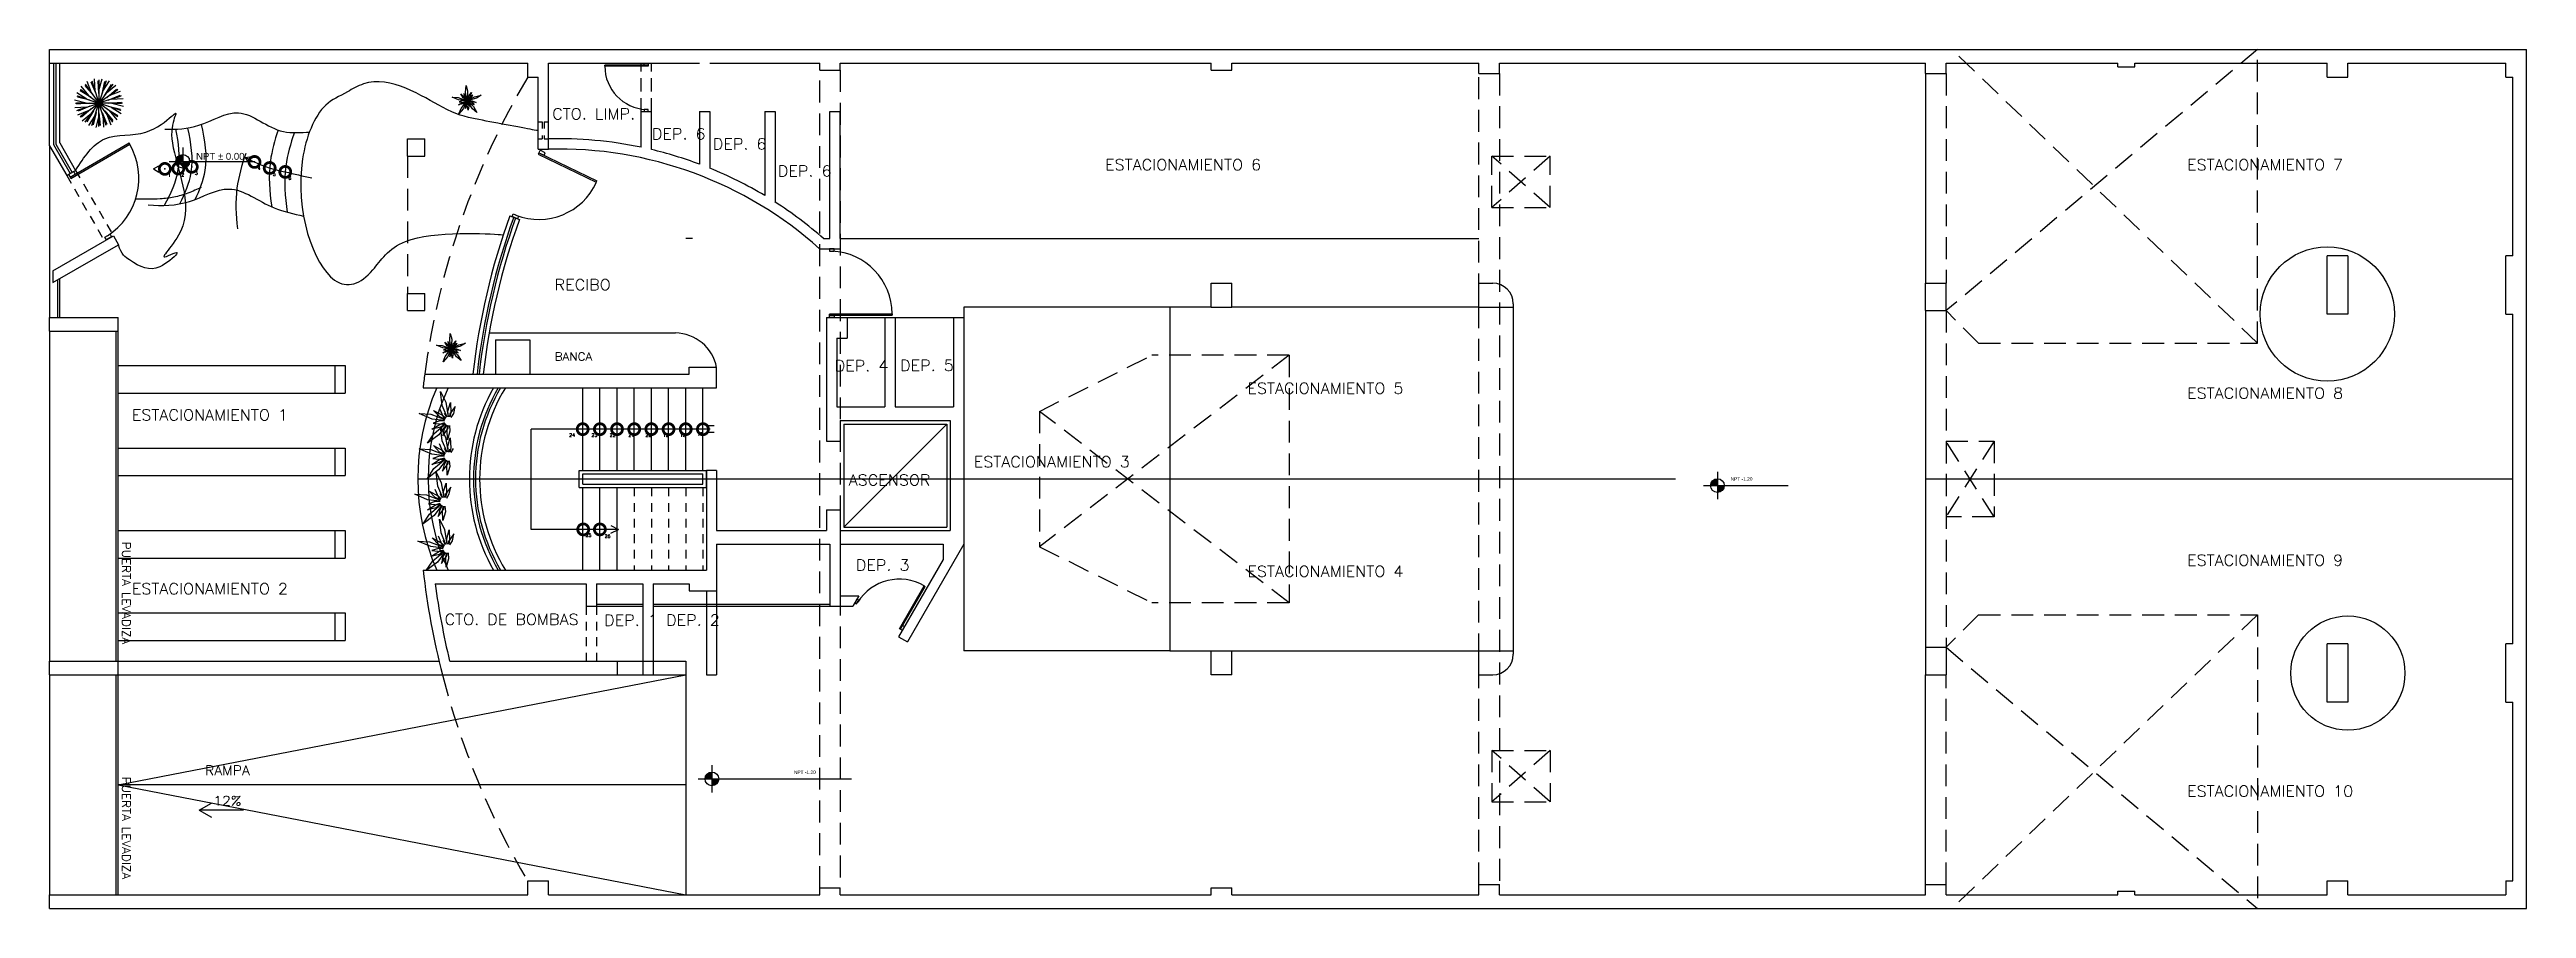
# Model space of a CAD drawing. Header units: millimetres. Extents: x 242 to 278, y 121.4 to 133.9.
import ezdxf

# ---------------------------------------------------------------- set-up
doc = ezdxf.new("R2010")
doc.units = ezdxf.units.MM
doc.linetypes.add('DASHED2', pattern=[9.525, 6.35, -3.175])
doc.linetypes.add('HIDDEN', pattern=[9.525, 6.35, -3.175])
doc.layers.add('COTAS', color=3, linetype='Continuous', lineweight=9)
for name, color, linetype in [('MUROS', 5, 'Continuous'), ('MUROS-BAJOS', 40, 'Continuous'), ('pisos', 8, 'Continuous'), ('PLANTAS', 3, 'Continuous'), ('PROYECCIONES', 6, 'HIDDEN'), ('PUERTAS', 2, 'Continuous'), ('TEXTOS', 4, 'Continuous')]:
    doc.layers.add(name, color=color, linetype=linetype)
doc.layers.add('VENTANAS', color=250, linetype='Continuous', plot=False)
doc.layers.get('COTAS').off()
doc.styles.add('ROMANS', font='romans.shx', dxfattribs={"height": 0.05})

# ---------------------------------------------------------------- blocks, each defined once
blk = doc.blocks.new('_DOTSMALL')
at = {"color": 0, "linetype": 'ByBlock', "const_width": 0.5}
blk.add_lwpolyline([(-0.0625, 0, 1), (0.0625, 0, 1)], format="xyb", close=True, dxfattribs=at)
blk = doc.blocks.new('NPT')
at = {"layer": 'TEXTOS'}
h = blk.add_hatch(color=256, dxfattribs=at)
h.paths.add_polyline_path([(-0.366, -0.191), (-0.366, -0.091, 0.414214), (-0.466, -0.191)])
h.paths.add_polyline_path([(-0.366, -0.291, 0.414214), (-0.266, -0.191), (-0.366, -0.191)])
for p, q in [((-0.366, 0.009), (-0.366, -0.191)), ((-0.566, -0.191), (0.665, -0.191)), ((-0.366, -0.191), (-0.366, -0.391))]:
    blk.add_line(p, q, dxfattribs=at)
blk.add_circle((-0.366, -0.191), 0.1, dxfattribs=at)
at = {"layer": 'TEXTOS', "insert": (-0.173, -0.068), "char_height": 0.1, "width": 0.82221, "attachment_point": 1}
blk.add_mtext('\\fArial|b0|i0|c0|p34;NPT ± 0.00', dxfattribs=at)

msp = doc.modelspace()

# ---------------------------------------------------------------- hatches: boundary and pattern name
at = {"layer": 'TEXTOS', "ltscale": 0.05}
h = msp.add_hatch(color=256, dxfattribs=at)
h.paths.add_polyline_path([(266.164, 127.6), (266.264, 127.6), (266.264, 127.7, 0.414214)])
h.paths.add_polyline_path([(266.264, 127.6), (266.264, 127.5, 0.414214), (266.364, 127.6)])
h = msp.add_hatch(color=256, dxfattribs=at)
h.paths.add_polyline_path([(251.527, 123.331), (251.627, 123.331), (251.627, 123.431, 0.414214)])
h.paths.add_polyline_path([(251.627, 123.331), (251.627, 123.231, 0.414214), (251.727, 123.331)])

# ---------------------------------------------------------------- linework, layer by layer
at = {"layer": 'MUROS'}
for p, q in [((241.983, 133.946), (278.043, 133.946)), ((278.043, 121.446), (278.043, 133.946)), ((241.983, 133.746), (248.945, 133.746)), ((248.945, 133.546), (248.945, 133.746)), ((248.945, 133.546), (249.095, 133.546)), ((249.095, 132.496), (249.095, 133.546)), ((249.245, 133.746), (251.445, 133.746)), ((249.245, 132.496), (249.245, 133.746)), ((251.595, 133.746), (253.195, 133.746)), ((253.195, 133.646), (253.195, 133.746)), ((253.195, 133.646), (253.495, 133.646)), ((253.495, 133.746), (258.893, 133.746)), ((253.495, 133.646), (253.495, 133.746)), ((258.893, 133.646), (258.893, 133.746)), ((258.893, 133.646), (259.193, 133.646)), ((259.193, 133.746), (262.793, 133.746)), ((259.193, 133.646), (259.193, 133.746)), ((262.793, 133.596), (262.793, 133.746)), ((262.793, 133.596), (263.093, 133.596)), ((263.093, 133.596), (263.093, 133.746)), ((263.093, 133.746), (269.293, 133.746)), ((269.293, 133.596), (269.293, 133.746)), ((269.293, 133.596), (269.593, 133.596)), ((269.593, 133.746), (272.093, 133.746)), ((269.593, 133.596), (269.593, 133.746)), ((272.093, 133.696), (272.093, 133.746)), ((272.093, 133.696), (272.343, 133.696)), ((272.343, 133.696), (272.343, 133.746)), ((272.343, 133.746), (275.143, 133.746)), ((275.143, 133.546), (275.143, 133.746)), ((275.143, 133.546), (275.443, 133.546)), ((275.443, 133.546), (275.443, 133.746)), ((275.443, 133.746), (277.743, 133.746)), ((277.743, 133.546), (277.743, 133.746)), ((277.743, 133.546), (277.843, 133.546)), ((277.843, 130.946), (277.843, 133.546)), ((250.595, 133.046), (250.745, 133.046)), ((250.595, 132.524), (250.595, 133.046)), ((250.745, 132.491), (250.745, 133.046)), ((251.445, 133.046), (251.445, 132.278)), ((251.445, 133.046), (251.595, 133.046)), ((251.595, 133.046), (251.595, 132.219)), ((252.395, 133.046), (252.395, 131.82)), ((252.395, 133.046), (252.545, 133.046)), ((252.545, 133.046), (252.545, 131.728)), ((253.345, 133.046), (253.495, 133.046)), ((253.345, 131.196), (253.345, 133.046)), ((253.495, 131.196), (253.495, 133.046)), ((247.195, 132.646), (247.445, 132.646)), ((247.195, 132.396), (247.195, 132.646)), ((247.195, 132.396), (247.445, 132.396)), ((247.445, 132.396), (247.445, 132.646)), ((249.095, 132.496), (249.245, 132.496)), ((242.913, 131.235), (242.988, 131.105)), ((253.195, 131.046), (253.495, 131.046)), ((253.252, 131.196), (253.345, 131.196)), ((275.143, 130.096), (275.143, 130.946)), ((275.443, 130.946), (275.443, 130.096)), ((277.743, 130.096), (277.743, 130.946)), ((242.033, 130.727), (242.033, 130.554)), ((258.893, 130.196), (258.893, 130.546)), ((258.893, 130.546), (259.193, 130.546)), ((259.193, 130.196), (259.193, 130.546)), ((262.793, 130.196), (262.793, 130.546)), ((262.793, 130.546), (262.993, 130.546)), ((269.293, 130.146), (269.293, 130.546)), ((269.293, 130.546), (269.593, 130.546)), ((269.593, 130.146), (269.593, 130.546)), ((247.195, 130.146), (247.195, 130.396)), ((247.195, 130.396), (247.445, 130.396)), ((247.445, 130.146), (247.445, 130.396)), ((258.893, 130.196), (259.193, 130.196)), ((262.793, 130.196), (263.293, 130.196)), ((241.983, 130.046), (242.983, 130.046)), ((241.983, 129.846), (241.983, 130.046)), ((241.983, 129.846), (242.983, 129.846)), ((242.983, 129.846), (242.983, 130.046)), ((247.195, 130.146), (247.445, 130.146)), ((253.295, 130.046), (253.295, 128.246)), ((253.295, 130.046), (253.595, 130.046)), ((253.595, 130.046), (253.595, 129.746)), ((254.145, 130.046), (254.145, 128.746)), ((254.145, 130.046), (254.295, 130.046)), ((254.295, 130.046), (254.295, 128.746)), ((255.145, 130.046), (255.145, 128.746)), ((255.145, 130.046), (255.295, 130.046)), ((255.295, 130.046), (255.295, 126.746)), ((269.293, 130.146), (269.593, 130.146)), ((275.443, 130.096), (275.143, 130.096)), ((277.843, 125.296), (277.843, 130.096)), ((253.445, 129.746), (253.445, 128.746)), ((253.445, 129.746), (253.595, 129.746)), ((247.446, 129.221), (251.295, 129.221)), ((251.295, 129.321), (251.695, 129.321)), ((251.295, 129.221), (251.295, 129.321)), ((251.695, 129.021), (251.695, 129.321)), ((247.421, 129.021), (251.695, 129.021)), ((253.445, 128.746), (254.145, 128.746)), ((254.295, 128.746), (255.145, 128.746)), ((253.495, 128.546), (255.095, 128.546)), ((253.495, 128.546), (253.495, 128.246)), ((255.095, 128.546), (255.095, 126.946)), ((253.295, 128.246), (253.495, 128.246)), ((251.545, 127.821), (251.545, 126.371)), ((251.695, 127.821), (251.545, 127.821)), ((251.695, 127.821), (251.695, 126.946)), ((251.695, 126.946), (253.295, 126.946)), ((253.295, 127.246), (253.495, 127.246)), ((253.295, 127.246), (253.295, 126.946)), ((253.495, 127.246), (253.495, 126.946)), ((253.495, 126.946), (255.095, 126.946)), ((251.695, 126.746), (253.345, 126.746)), ((251.695, 126.746), (251.695, 124.846)), ((253.345, 126.746), (253.345, 125.846)), ((253.495, 126.746), (254.995, 126.746)), ((255.295, 126.746), (254.475, 125.325)), ((254.995, 126.746), (254.995, 126.526)), ((247.421, 126.371), (251.545, 126.371)), ((254.995, 126.526), (254.345, 125.4)), ((247.598, 126.171), (249.795, 126.171)), ((249.795, 126.171), (249.795, 125.846)), ((249.945, 126.171), (249.945, 125.846)), ((249.945, 126.171), (250.62, 126.171)), ((250.77, 126.171), (251.295, 126.171)), ((251.295, 126.171), (251.295, 126.07)), ((251.295, 126.07), (251.695, 126.07)), ((251.545, 126.07), (251.545, 124.846)), ((253.495, 125.996), (253.765, 125.996)), ((253.765, 125.996), (253.678, 125.846)), ((249.795, 125.846), (249.945, 125.846)), ((253.345, 125.846), (253.678, 125.846)), ((254.345, 125.4), (254.475, 125.325)), ((258.893, 125.196), (259.193, 125.196)), ((258.893, 124.846), (258.893, 125.196)), ((259.193, 124.846), (259.193, 125.196)), ((262.793, 125.196), (263.293, 125.196)), ((269.293, 125.246), (269.593, 125.246)), ((269.293, 125.246), (269.293, 124.846)), ((269.593, 125.246), (269.593, 124.846)), ((275.143, 124.446), (275.143, 125.296)), ((275.443, 125.296), (275.143, 125.296)), ((275.443, 125.296), (275.443, 124.446)), ((277.743, 124.446), (277.743, 125.296)), ((241.983, 125.046), (242.983, 125.046)), ((241.983, 124.846), (241.983, 125.046)), ((241.983, 124.846), (242.983, 124.846)), ((242.983, 124.846), (242.983, 125.046)), ((247.704, 124.846), (250.245, 124.846)), ((247.809, 125.046), (250.245, 125.046)), ((250.245, 125.046), (250.245, 124.846)), ((250.62, 124.846), (250.77, 124.846)), ((251.545, 124.846), (251.695, 124.846)), ((262.793, 124.846), (262.993, 124.846)), ((269.293, 124.846), (269.593, 124.846)), ((277.743, 124.446), (277.843, 124.446)), ((277.843, 121.846), (277.843, 124.446)), ((241.983, 121.446), (241.983, 121.646)), ((241.983, 121.646), (248.945, 121.646)), ((248.945, 121.646), (248.945, 121.846)), ((248.945, 121.846), (249.245, 121.846)), ((249.245, 121.646), (249.245, 121.846)), ((249.245, 121.646), (253.195, 121.646)), ((253.195, 121.646), (253.195, 121.746)), ((253.195, 121.746), (253.495, 121.746)), ((253.495, 121.646), (253.495, 121.746)), ((253.495, 121.646), (258.893, 121.646)), ((258.893, 121.646), (258.893, 121.746)), ((258.893, 121.746), (259.193, 121.746)), ((259.193, 121.646), (259.193, 121.746)), ((259.193, 121.646), (262.793, 121.646)), ((262.793, 121.646), (262.793, 121.796)), ((262.793, 121.796), (263.093, 121.796)), ((263.093, 121.646), (263.093, 121.796)), ((263.093, 121.646), (269.293, 121.646)), ((269.293, 121.646), (269.293, 121.796)), ((269.293, 121.796), (269.593, 121.796)), ((269.593, 121.646), (269.593, 121.796)), ((269.593, 121.646), (272.093, 121.646)), ((272.093, 121.646), (272.093, 121.696)), ((272.093, 121.696), (272.343, 121.696)), ((272.343, 121.646), (272.343, 121.696)), ((272.343, 121.646), (275.143, 121.646)), ((275.143, 121.646), (275.143, 121.846)), ((275.143, 121.846), (275.443, 121.846)), ((275.443, 121.646), (275.443, 121.846)), ((275.443, 121.646), (277.743, 121.646)), ((277.743, 121.846), (277.843, 121.846)), ((241.983, 121.446), (278.043, 121.446))]:
    msp.add_line(p, q, dxfattribs=at)
at = {"layer": 'MUROS', "ltscale": 0.05}
for p, q in [((241.983, 133.746), (241.983, 133.946)), ((242.033, 130.727), (242.913, 131.235)), ((242.033, 130.554), (242.988, 131.105)), ((251.345, 131.196), (251.248, 131.196)), ((253.495, 131.196), (253.495, 131.046)), ((275.443, 130.946), (275.143, 130.946)), ((277.843, 130.946), (277.743, 130.946)), ((277.743, 130.096), (277.843, 130.096)), ((277.743, 130.096), (277.743, 130.096)), ((253.495, 126.746), (253.495, 125.996)), ((250.62, 126.171), (250.62, 124.846)), ((250.77, 126.171), (250.77, 124.846)), ((262.793, 124.846), (262.793, 125.196)), ((277.843, 125.296), (277.743, 125.296)), ((259.193, 124.846), (258.893, 124.846)), ((275.443, 124.446), (275.143, 124.446)), ((277.743, 124.596), (277.743, 124.596)), ((277.743, 121.846), (277.743, 121.646))]:
    msp.add_line(p, q, dxfattribs=at)
at = {"layer": 'MUROS'}
for centre, radius, start, end in [((249.398, 126.809), 5.839, 78.1755, 91.5458), ((249.398, 126.809), 5.689, 48.139, 91.5458), ((249.398, 126.809), 5.839, 69.4831, 76.6674), ((249.398, 126.809), 5.839, 59.1243, 67.9033), ((249.398, 126.809), 5.839, 48.7051, 57.3935), ((262.993, 130.246), 0.3, 0, 90), ((262.993, 125.146), 0.3, 270, 0)]:
    msp.add_arc(centre, radius, start, end, dxfattribs=at)
at = {"layer": 'MUROS', "ltscale": 0.05}
for radius, start, end in [(11.495, 172.376, 173.3807), (11.495, 186.6193, 194.3559), (11.345, 187.7254, 193.5087)]:
    msp.add_arc((258.839, 127.696), radius, start, end, dxfattribs=at)
at = {"layer": 'MUROS'}
for p in [(243.662, 132.209), (243.858, 132.215), (244.054, 132.239), (244.967, 132.31), (245.188, 132.222), (245.415, 132.165), (249.745, 128.421), (249.995, 128.421), (250.245, 128.421), (250.495, 128.421), (250.745, 128.421), (250.995, 128.421), (251.245, 128.421), (251.495, 128.421), (249.753, 126.962)]:
    msp.add_point(p, dxfattribs=at)
at = {"layer": 'MUROS-BAJOS'}
for p, q in [((241.983, 132.546), (241.983, 133.746)), ((242.133, 132.586), (242.133, 133.746)), ((241.983, 132.546), (242.233, 132.113)), ((242.133, 132.586), (242.363, 132.188))]:
    msp.add_line(p, q, dxfattribs=at)
at = {"layer": 'MUROS-BAJOS', "ltscale": 0.05}
for p, q in [((242.233, 132.113), (242.363, 132.188)), ((248.685, 131.528), (248.824, 131.471)), ((248.384, 129.821), (251.095, 129.821)), ((248.477, 129.721), (248.477, 129.221)), ((248.477, 129.721), (248.977, 129.721)), ((248.977, 129.721), (248.977, 129.221)), ((249.745, 127.821), (249.745, 129.021)), ((249.995, 127.821), (249.995, 129.021)), ((250.245, 127.821), (250.245, 129.021)), ((250.495, 127.821), (250.495, 129.021)), ((250.745, 127.821), (250.745, 129.021)), ((250.995, 127.821), (250.995, 129.021)), ((251.245, 127.821), (251.245, 129.021)), ((251.495, 127.821), (251.495, 129.021)), ((249.745, 126.372), (249.745, 127.572)), ((249.995, 126.372), (249.995, 127.572)), ((250.245, 126.372), (250.245, 127.572))]:
    msp.add_line(p, q, dxfattribs=at)
for centre, radius, start, end in [((258.072, 128.121), 9.986, 160.0557, 173.6788), ((258.072, 128.121), 9.836, 160.0896, 173.5819), ((251.086, 129.201), 0.62, 11.153, 89.2384)]:
    msp.add_arc(centre, radius, start, end, dxfattribs=at)
at = {"layer": 'MUROS-BAJOS'}
for centre, radius, start, end in [((250.656, 127.696), 3.312, 156.4151, 203.5849), ((250.656, 127.696), 3.162, 155.2225, 204.7766), ((250.779, 127.696), 2.684, 150.4259, 209.5884), ((250.779, 127.696), 2.534, 148.4815, 211.5326)]:
    msp.add_arc(centre, radius, start, end, dxfattribs=at)
at = {"layer": 'pisos'}
for p, q in [((269.293, 133.596), (269.293, 130.546)), ((241.983, 132.546), (241.983, 130.046)), ((258.293, 130.196), (255.295, 130.196)), ((258.293, 130.196), (258.293, 125.196)), ((263.293, 130.246), (263.293, 125.146)), ((241.983, 129.846), (241.983, 125.046)), ((253.595, 130.046), (254.145, 130.046)), ((254.295, 130.046), (255.145, 130.046)), ((269.293, 130.146), (269.293, 125.246)), ((253.545, 128.496), (255.045, 128.496)), ((255.045, 128.496), (255.045, 126.996)), ((258.293, 127.696), (263.293, 127.696)), ((269.293, 127.696), (277.843, 127.696)), ((253.545, 126.996), (255.045, 126.996)), ((255.295, 126.746), (255.295, 125.196)), ((258.293, 125.196), (255.295, 125.196)), ((241.983, 124.846), (241.983, 121.646)), ((269.293, 121.796), (269.293, 124.846))]:
    msp.add_line(p, q, dxfattribs=at)
at = {"layer": 'pisos', "ltscale": 0.05}
for p, q in [((244.831, 132.375), (244.932, 132.388)), ((244.831, 132.375), (244.88, 132.296)), ((243.495, 132.212), (243.572, 132.253)), ((243.495, 132.212), (243.574, 132.162)), ((253.495, 131.196), (262.793, 131.196)), ((255.295, 130.196), (255.295, 130.046)), ((258.893, 130.196), (258.293, 130.196)), ((262.793, 130.196), (259.193, 130.196)), ((242.983, 129.346), (246.285, 129.346)), ((246.135, 129.346), (246.135, 128.946)), ((246.285, 129.346), (246.285, 128.946)), ((242.983, 128.946), (246.285, 128.946)), ((253.545, 128.496), (253.545, 126.996)), ((255.045, 128.496), (253.545, 126.996)), ((242.983, 128.146), (246.285, 128.146)), ((246.135, 128.146), (246.135, 127.746)), ((246.285, 128.146), (246.285, 127.746)), ((242.983, 127.746), (246.285, 127.746)), ((242.983, 126.946), (246.285, 126.946)), ((246.135, 126.946), (246.135, 126.546)), ((246.285, 126.946), (246.285, 126.546)), ((242.983, 126.546), (246.285, 126.546)), ((242.983, 125.746), (246.285, 125.746)), ((246.135, 125.746), (246.135, 125.346)), ((246.285, 125.746), (246.285, 125.346)), ((242.983, 125.346), (246.285, 125.346)), ((258.293, 125.196), (258.893, 125.196)), ((259.193, 125.196), (262.793, 125.196)), ((277.843, 125.296), (277.743, 125.296)), ((242.983, 125.046), (247.654, 125.046)), ((242.983, 123.246), (251.245, 124.846)), ((242.983, 124.846), (247.704, 124.846)), ((250.245, 125.046), (251.245, 125.046)), ((250.245, 124.846), (251.245, 124.846)), ((251.245, 125.046), (251.245, 121.646)), ((251.245, 123.246), (242.983, 123.246)), ((242.983, 123.246), (251.245, 121.646)), ((244.162, 122.875), (244.34, 122.976)), ((244.805, 122.875), (244.162, 122.875)), ((244.162, 122.875), (244.34, 122.773))]:
    msp.add_line(p, q, dxfattribs=at)
at = {"layer": 'pisos', "color": 6, "ltscale": 0.05}
msp.add_line((247.345, 127.696), (265.653, 127.696), dxfattribs=at)
at = {"layer": 'pisos', "ltscale": 0.05}
for centre, radius in [((275.143, 130.096), 0.978), ((275.443, 124.871), 0.831)]:
    msp.add_circle(centre, radius, dxfattribs=at)
for points, knots in [([(249.095, 132.765), (249.095, 132.765), (249.095, 132.765), (248.137, 132.939), (247.745, 133.04), (246.847, 133.644), (246.255, 133.288), (245.89, 133.132), (245.434, 131.916), (245.996, 130.336), (246.635, 130.579), (247.078, 131.346), (248.589, 131.251), (248.589, 131.251), (248.589, 131.251)], [0.304709, 0.304709, 0.304709, 0.304709, 0.628529, 1.381048, 2.023863, 2.954834, 3.150373, 3.493131, 4.175196, 5.84036, 6.850607, 7.481403, 8.49851, 8.744773, 8.744773, 8.744773, 8.744773]), ([(242.363, 132.188), (242.486, 132.38), (242.726, 132.756), (243.39, 132.656), (243.988, 133.172), (243.547, 132.781), (244.232, 131.465), (243.431, 130.781), (243.988, 131.093), (243.514, 130.673), (243.262, 130.801), (243.028, 130.964), (242.987, 131.105)], [0, 0, 0, 0, 0.627207, 1.230306, 1.747067, 2.888345, 4.15647, 4.947864, 5.443972, 5.749372, 6.216081, 6.381651, 6.381651, 6.381651, 6.381651]), ([(243.655, 131.679), (243.75, 131.85), (243.909, 132.204), (243.864, 132.588), (243.822, 132.787)], [0.293035, 0.293035, 0.293035, 0.293035, 0.863945, 1.458279, 1.458279, 1.458279, 1.458279]), ([(243.66, 132.787), (243.827, 132.78), (244.194, 132.802), (244.779, 133.189), (245.246, 132.698), (245.646, 132.74), (245.773, 132.744)], [0.309352, 0.309352, 0.309352, 0.309352, 0.806887, 1.413078, 2.122142, 2.482944, 2.482944, 2.482944, 2.482944]), ([(243.878, 131.7), (243.957, 131.85), (244.101, 132.202), (244.047, 132.584), (243.996, 132.804)], [0.365643, 0.365643, 0.365643, 0.365643, 0.863945, 1.519781, 1.519781, 1.519781, 1.519781]), ([(244.101, 131.763), (244.171, 131.901), (244.307, 132.25), (244.249, 132.628), (244.194, 132.857)], [0.404688, 0.404688, 0.404688, 0.404688, 0.863945, 1.544541, 1.544541, 1.544541, 1.544541]), ([(245.31, 132.774), (245.259, 132.624), (245.161, 132.257), (245.182, 131.881), (245.218, 131.657)], [0.516915, 0.516915, 0.516915, 0.516915, 0.990088, 1.669362, 1.669362, 1.669362, 1.669362]), ([(245.547, 132.737), (245.491, 132.576), (245.385, 132.196), (245.408, 131.806), (245.445, 131.579)], [0.481866, 0.481866, 0.481866, 0.481866, 0.990088, 1.676304, 1.676304, 1.676304, 1.676304]), ([(244.84, 132.432), (244.781, 132.266), (244.679, 131.906), (244.693, 131.538), (244.72, 131.338)], [0.465886, 0.465886, 0.465886, 0.465886, 0.990088, 1.59663, 1.59663, 1.59663, 1.59663]), ([(244.193, 131.939), (244.129, 131.911), (243.999, 131.853), (243.799, 131.792), (243.541, 131.765), (243.354, 131.766), (243.233, 131.77)], [0, 0, 0, 0, 0.2110345, 0.4263389, 0.62367, 0.9867148, 0.9867148, 0.9867148, 0.9867148]), ([(243.419, 131.685), (243.621, 131.671), (244.024, 131.674), (244.638, 132.063), (245.145, 131.631), (245.541, 131.557), (245.682, 131.521)], [0.205464, 0.205464, 0.205464, 0.205464, 0.806887, 1.413078, 2.122142, 2.55265, 2.55265, 2.55265, 2.55265])]:
    msp.add_open_spline(points, degree=3, knots=knots, dxfattribs=at)
msp.add_spline([(244.831, 132.375), (245.188, 132.222), (245.415, 132.165), (245.804, 132.077)], degree=3, dxfattribs=at)
at = {"layer": 'PLANTAS'}
for p, q in [((242.503, 133.442), (242.703, 133.166)), ((242.586, 133.328), (242.512, 133.43)), ((242.594, 133.316), (242.53, 133.48)), ((242.66, 133.3), (242.589, 133.472)), ((242.598, 133.49), (242.703, 133.166)), ((242.642, 133.356), (242.603, 133.476)), ((242.646, 133.342), (242.636, 133.518)), ((242.703, 133.307), (242.689, 133.492)), ((242.703, 133.351), (242.748, 133.522)), ((242.703, 133.507), (242.703, 133.166)), ((242.703, 133.366), (242.703, 133.492)), ((242.809, 133.49), (242.703, 133.166)), ((242.904, 133.442), (242.703, 133.166)), ((242.747, 133.3), (242.79, 133.481)), ((242.761, 133.342), (242.856, 133.491)), ((242.765, 133.356), (242.804, 133.476)), ((242.786, 133.28), (242.883, 133.439)), ((242.812, 133.316), (242.949, 133.428)), ((242.821, 133.328), (242.895, 133.43)), ((248.039, 133.322), (248.048, 133.423)), ((248.048, 133.423), (248.069, 133.341)), ((242.518, 133.166), (242.348, 133.211)), ((242.527, 133.109), (242.351, 133.098)), ((242.362, 133.166), (242.703, 133.166)), ((242.503, 133.166), (242.377, 133.166)), ((242.563, 133.166), (242.377, 133.151)), ((242.527, 133.223), (242.379, 133.318)), ((242.379, 133.271), (242.703, 133.166)), ((242.379, 133.061), (242.703, 133.166)), ((242.569, 133.21), (242.389, 133.253)), ((242.513, 133.228), (242.393, 133.267)), ((242.513, 133.104), (242.393, 133.065)), ((242.569, 133.122), (242.398, 133.051)), ((242.428, 133.366), (242.703, 133.166)), ((242.428, 132.966), (242.703, 133.166)), ((242.589, 133.249), (242.431, 133.346)), ((242.541, 133.284), (242.44, 133.358)), ((242.553, 133.275), (242.442, 133.411)), ((242.589, 133.083), (242.448, 132.962)), ((242.621, 133.28), (242.5, 133.421)), ((242.503, 132.89), (242.703, 133.166)), ((242.598, 132.842), (242.703, 133.166)), ((242.979, 133.366), (242.703, 133.166)), ((243.028, 133.271), (242.703, 133.166)), ((242.979, 132.966), (242.703, 133.166)), ((242.904, 132.89), (242.703, 133.166)), ((242.809, 132.842), (242.703, 133.166)), ((242.703, 132.825), (242.703, 133.166)), ((243.044, 133.166), (242.703, 133.166)), ((243.028, 133.061), (242.703, 133.166)), ((242.817, 133.249), (242.959, 133.37)), ((242.817, 133.083), (242.976, 132.986)), ((242.837, 133.21), (243.009, 133.281)), ((242.837, 133.122), (243.018, 133.079)), ((242.844, 133.166), (243.03, 133.181)), ((242.853, 133.275), (243.018, 133.339)), ((242.865, 133.284), (242.967, 133.358)), ((242.88, 133.223), (243.056, 133.234)), ((242.88, 133.109), (243.028, 133.014)), ((242.889, 133.166), (243.059, 133.121)), ((242.894, 133.228), (243.014, 133.267)), ((242.894, 133.104), (243.014, 133.065)), ((242.904, 133.166), (243.03, 133.166)), ((247.846, 133.255), (247.931, 133.25)), ((247.939, 133.215), (247.846, 133.255)), ((247.931, 133.25), (248.06, 133.201)), ((248.06, 133.2), (247.939, 133.215)), ((247.939, 133.142), (248.002, 133.182)), ((248.002, 133.157), (247.939, 133.142)), ((247.943, 133.011), (247.974, 133.09)), ((248.01, 133.088), (247.943, 133.011)), ((247.996, 133.202), (247.947, 133.186)), ((247.947, 133.186), (248.015, 133.179)), ((247.969, 133.3), (248.026, 133.252)), ((248.003, 133.244), (247.969, 133.3)), ((247.974, 133.09), (248.061, 133.198)), ((248.06, 133.2), (247.996, 133.202)), ((248.06, 133.199), (248.002, 133.157)), ((248.002, 133.182), (248.06, 133.199)), ((248.06, 133.202), (248.003, 133.244)), ((248.061, 133.198), (248.01, 133.088)), ((248.013, 133.306), (248.027, 133.239)), ((248.043, 133.264), (248.013, 133.306)), ((248.015, 133.179), (248.06, 133.199)), ((248.026, 133.252), (248.061, 133.202)), ((248.027, 133.239), (248.061, 133.202)), ((248.062, 133.203), (248.039, 133.322)), ((248.061, 133.198), (248.04, 133.137)), ((248.04, 133.086), (248.068, 133.148)), ((248.04, 133.137), (248.04, 133.086)), ((248.062, 133.203), (248.043, 133.264)), ((248.061, 133.137), (248.062, 133.197)), ((248.079, 133.065), (248.061, 133.137)), ((248.069, 133.341), (248.062, 133.203)), ((248.063, 133.203), (248.086, 133.27)), ((248.063, 133.198), (248.085, 133.129)), ((248.068, 133.148), (248.063, 133.198)), ((248.1, 133.251), (248.064, 133.202)), ((248.088, 133.245), (248.064, 133.202)), ((248.064, 133.202), (248.117, 133.238)), ((248.064, 133.199), (248.115, 133.16)), ((248.064, 133.198), (248.153, 133.116)), ((248.14, 133.083), (248.064, 133.198)), ((248.065, 133.201), (248.171, 133.26)), ((248.198, 133.237), (248.065, 133.201)), ((248.065, 133.2), (248.136, 133.199)), ((248.113, 133.189), (248.065, 133.2)), ((248.122, 133.18), (248.065, 133.199)), ((248.085, 133.129), (248.079, 133.065)), ((248.086, 133.27), (248.128, 133.32)), ((248.147, 133.28), (248.088, 133.245)), ((248.128, 133.32), (248.1, 133.251)), ((248.164, 133.144), (248.113, 133.189)), ((248.115, 133.16), (248.164, 133.144)), ((248.117, 133.238), (248.147, 133.28)), ((248.196, 133.174), (248.122, 133.18)), ((248.136, 133.199), (248.196, 133.174)), ((248.205, 133.029), (248.14, 133.083)), ((248.153, 133.116), (248.205, 133.029)), ((248.171, 133.26), (248.269, 133.283)), ((248.269, 133.283), (248.198, 133.237)), ((242.553, 133.057), (242.389, 132.993)), ((242.541, 133.048), (242.44, 132.974)), ((242.594, 133.016), (242.458, 132.904)), ((242.586, 133.004), (242.512, 132.902)), ((242.621, 133.052), (242.524, 132.893)), ((242.646, 132.99), (242.551, 132.841)), ((242.642, 132.976), (242.603, 132.856)), ((242.66, 133.032), (242.617, 132.851)), ((242.703, 132.981), (242.659, 132.81)), ((242.703, 133.025), (242.718, 132.84)), ((242.703, 132.966), (242.703, 132.84)), ((242.747, 133.032), (242.818, 132.86)), ((242.761, 132.99), (242.771, 132.814)), ((242.765, 132.976), (242.804, 132.856)), ((242.786, 133.052), (242.907, 132.911)), ((242.812, 133.016), (242.877, 132.852)), ((242.821, 133.004), (242.895, 132.902)), ((242.853, 133.057), (242.965, 132.921)), ((242.865, 133.048), (242.967, 132.974)), ((247.709, 129.605), (247.616, 129.645)), ((247.616, 129.645), (247.701, 129.639)), ((247.701, 129.639), (247.83, 129.591)), ((247.83, 129.59), (247.709, 129.605)), ((247.709, 129.532), (247.772, 129.571)), ((247.772, 129.547), (247.709, 129.532)), ((247.713, 129.401), (247.744, 129.48)), ((247.78, 129.478), (247.713, 129.401)), ((247.766, 129.591), (247.717, 129.575)), ((247.717, 129.575), (247.785, 129.568)), ((247.773, 129.634), (247.739, 129.689)), ((247.739, 129.689), (247.796, 129.641)), ((247.744, 129.48), (247.831, 129.588)), ((247.83, 129.59), (247.766, 129.591)), ((247.772, 129.571), (247.83, 129.589)), ((247.83, 129.588), (247.772, 129.547)), ((247.83, 129.591), (247.773, 129.634)), ((247.831, 129.587), (247.78, 129.478)), ((247.813, 129.654), (247.783, 129.695)), ((247.783, 129.695), (247.797, 129.628)), ((247.785, 129.568), (247.83, 129.589)), ((247.796, 129.641), (247.831, 129.592)), ((247.797, 129.628), (247.831, 129.592)), ((247.809, 129.711), (247.818, 129.812)), ((247.832, 129.592), (247.809, 129.711)), ((247.831, 129.587), (247.81, 129.527)), ((247.81, 129.475), (247.838, 129.538)), ((247.81, 129.527), (247.81, 129.475)), ((247.832, 129.592), (247.813, 129.654)), ((247.818, 129.812), (247.839, 129.73)), ((247.831, 129.527), (247.832, 129.587)), ((247.849, 129.454), (247.831, 129.527)), ((247.839, 129.73), (247.832, 129.592)), ((247.833, 129.592), (247.856, 129.66)), ((247.838, 129.538), (247.833, 129.587)), ((247.833, 129.587), (247.855, 129.519)), ((247.87, 129.64), (247.834, 129.592)), ((247.858, 129.635), (247.834, 129.592)), ((247.91, 129.472), (247.834, 129.588)), ((247.834, 129.588), (247.885, 129.549)), ((247.834, 129.588), (247.923, 129.505)), ((247.835, 129.591), (247.941, 129.65)), ((247.835, 129.591), (247.887, 129.628)), ((247.968, 129.627), (247.835, 129.59)), ((247.835, 129.59), (247.906, 129.589)), ((247.884, 129.579), (247.835, 129.589)), ((247.892, 129.569), (247.835, 129.589)), ((247.855, 129.519), (247.849, 129.454)), ((247.856, 129.66), (247.898, 129.709)), ((247.917, 129.669), (247.858, 129.635)), ((247.898, 129.709), (247.87, 129.64)), ((247.934, 129.533), (247.884, 129.579)), ((247.885, 129.549), (247.934, 129.533)), ((247.887, 129.628), (247.917, 129.669)), ((247.966, 129.564), (247.892, 129.569)), ((247.906, 129.589), (247.966, 129.564)), ((247.975, 129.418), (247.91, 129.472)), ((247.923, 129.505), (247.975, 129.418)), ((247.941, 129.65), (248.04, 129.672)), ((248.04, 129.672), (247.968, 129.627)), ((247.677, 128.967), (247.753, 128.815)), ((247.701, 128.766), (247.677, 128.967)), ((247.773, 128.597), (247.701, 128.766)), ((247.753, 128.815), (247.788, 128.601)), ((247.784, 128.685), (247.821, 128.809)), ((247.889, 128.752), (247.809, 128.642)), ((247.821, 128.809), (247.826, 128.661)), ((247.867, 128.651), (247.889, 128.752)), ((247.552, 128.568), (247.366, 128.647)), ((247.366, 128.647), (247.535, 128.637)), ((247.535, 128.637), (247.738, 128.56)), ((247.551, 128.422), (247.678, 128.501)), ((247.678, 128.452), (247.551, 128.422)), ((247.734, 128.545), (247.552, 128.568)), ((247.665, 128.541), (247.567, 128.509)), ((247.567, 128.509), (247.703, 128.495)), ((247.574, 128.694), (247.706, 128.624)), ((247.663, 128.599), (247.574, 128.694)), ((247.581, 128.359), (247.748, 128.497)), ((247.759, 128.486), (247.649, 128.34)), ((247.658, 128.724), (247.713, 128.599)), ((247.74, 128.564), (247.663, 128.599)), ((247.734, 128.539), (247.665, 128.541)), ((247.699, 128.253), (247.674, 128.454)), ((247.674, 128.454), (247.75, 128.302)), ((247.678, 128.501), (247.737, 128.519)), ((247.746, 128.5), (247.678, 128.452)), ((247.703, 128.495), (247.739, 128.511)), ((247.706, 128.624), (247.751, 128.581)), ((247.707, 128.323), (247.788, 128.434)), ((247.729, 128.424), (247.707, 128.323)), ((247.713, 128.599), (247.746, 128.575)), ((247.765, 128.483), (247.729, 128.424)), ((247.767, 128.594), (247.734, 128.654)), ((247.77, 128.415), (247.784, 128.475)), ((247.775, 128.266), (247.77, 128.415)), ((247.812, 128.39), (247.775, 128.266)), ((247.792, 128.602), (247.784, 128.685)), ((247.788, 128.434), (247.792, 128.474)), ((247.804, 128.474), (247.812, 128.39)), ((247.809, 128.642), (247.805, 128.602)), ((247.826, 128.661), (247.813, 128.6)), ((247.832, 128.593), (247.867, 128.651)), ((247.363, 128.135), (247.532, 128.124)), ((247.55, 128.055), (247.363, 128.135)), ((247.487, 128.218), (247.581, 128.359)), ((247.649, 128.34), (247.487, 128.218)), ((247.532, 128.124), (247.735, 128.048)), ((247.731, 128.033), (247.55, 128.055)), ((247.662, 128.028), (247.564, 127.996)), ((247.661, 128.086), (247.571, 128.181)), ((247.571, 128.181), (247.703, 128.111)), ((247.655, 128.211), (247.71, 128.086)), ((247.737, 128.052), (247.661, 128.086)), ((247.731, 128.026), (247.662, 128.028)), ((247.77, 128.084), (247.699, 128.253)), ((247.703, 128.111), (247.748, 128.069)), ((247.71, 128.086), (247.743, 128.063)), ((247.764, 128.081), (247.731, 128.142)), ((247.75, 128.302), (247.785, 128.088)), ((247.781, 128.172), (247.818, 128.297)), ((247.789, 128.089), (247.781, 128.172)), ((247.806, 128.129), (247.802, 128.089)), ((247.824, 128.148), (247.81, 128.088)), ((247.818, 128.297), (247.824, 128.148)), ((247.829, 128.08), (247.865, 128.139)), ((247.484, 127.705), (247.578, 127.847)), ((247.646, 127.827), (247.484, 127.705)), ((247.548, 127.909), (247.675, 127.988)), ((247.675, 127.939), (247.548, 127.909)), ((247.564, 127.996), (247.7, 127.982)), ((247.578, 127.847), (247.745, 127.984)), ((247.635, 127.592), (247.611, 127.793)), ((247.611, 127.793), (247.686, 127.642)), ((247.757, 127.974), (247.646, 127.827)), ((247.675, 127.988), (247.734, 128.006)), ((247.743, 127.988), (247.675, 127.939)), ((247.7, 127.982), (247.737, 127.998)), ((247.704, 127.81), (247.785, 127.921)), ((247.726, 127.911), (247.704, 127.81)), ((247.762, 127.97), (247.726, 127.911)), ((247.767, 127.902), (247.781, 127.962)), ((247.772, 127.753), (247.767, 127.902)), ((247.809, 127.877), (247.772, 127.753)), ((247.785, 127.921), (247.789, 127.961)), ((247.801, 127.961), (247.809, 127.877)), ((247.299, 127.474), (247.469, 127.463)), ((247.486, 127.394), (247.299, 127.474)), ((247.469, 127.463), (247.672, 127.387)), ((247.485, 127.248), (247.611, 127.327)), ((247.668, 127.372), (247.486, 127.394)), ((247.599, 127.367), (247.501, 127.335)), ((247.501, 127.335), (247.637, 127.321)), ((247.597, 127.426), (247.508, 127.52)), ((247.508, 127.52), (247.639, 127.45)), ((247.514, 127.186), (247.682, 127.323)), ((247.693, 127.313), (247.583, 127.166)), ((247.591, 127.55), (247.647, 127.425)), ((247.673, 127.391), (247.597, 127.426)), ((247.668, 127.366), (247.599, 127.367)), ((247.611, 127.327), (247.67, 127.345)), ((247.679, 127.327), (247.611, 127.278)), ((247.707, 127.423), (247.635, 127.592)), ((247.637, 127.321), (247.673, 127.338)), ((247.639, 127.45), (247.685, 127.408)), ((247.647, 127.425), (247.68, 127.402)), ((247.698, 127.309), (247.663, 127.25)), ((247.701, 127.421), (247.668, 127.481)), ((247.686, 127.642), (247.721, 127.428)), ((247.704, 127.241), (247.717, 127.301)), ((247.718, 127.512), (247.755, 127.636)), ((247.726, 127.428), (247.718, 127.512)), ((247.721, 127.26), (247.725, 127.3)), ((247.742, 127.468), (247.738, 127.428)), ((247.738, 127.3), (247.746, 127.217)), ((247.823, 127.579), (247.742, 127.468)), ((247.76, 127.487), (247.746, 127.427)), ((247.755, 127.636), (247.76, 127.487)), ((247.765, 127.419), (247.801, 127.478)), ((247.801, 127.478), (247.823, 127.579)), ((247.421, 127.045), (247.514, 127.186)), ((247.583, 127.166), (247.421, 127.045)), ((247.611, 127.278), (247.485, 127.248)), ((247.641, 127.15), (247.721, 127.26)), ((247.663, 127.25), (247.641, 127.15)), ((247.683, 126.911), (247.658, 127.112)), ((247.658, 127.112), (247.734, 126.96)), ((247.709, 127.092), (247.704, 127.241)), ((247.746, 127.217), (247.709, 127.092)), ((247.734, 126.96), (247.769, 126.746)), ((247.765, 126.83), (247.802, 126.955)), ((247.802, 126.955), (247.807, 126.806)), ((247.347, 126.793), (247.516, 126.782)), ((247.533, 126.713), (247.347, 126.793)), ((247.516, 126.782), (247.719, 126.705)), ((247.532, 126.567), (247.659, 126.646)), ((247.659, 126.597), (247.532, 126.567)), ((247.715, 126.691), (247.533, 126.713)), ((247.646, 126.686), (247.548, 126.654)), ((247.548, 126.654), (247.684, 126.64)), ((247.644, 126.744), (247.555, 126.839)), ((247.555, 126.839), (247.687, 126.769)), ((247.562, 126.505), (247.729, 126.642)), ((247.74, 126.631), (247.63, 126.485)), ((247.639, 126.869), (247.694, 126.744)), ((247.721, 126.709), (247.644, 126.744)), ((247.715, 126.684), (247.646, 126.686)), ((247.659, 126.646), (247.718, 126.664)), ((247.727, 126.645), (247.659, 126.597)), ((247.754, 126.742), (247.683, 126.911)), ((247.684, 126.64), (247.721, 126.656)), ((247.687, 126.769), (247.732, 126.727)), ((247.688, 126.468), (247.769, 126.579)), ((247.694, 126.744), (247.727, 126.72)), ((247.746, 126.628), (247.71, 126.569)), ((247.748, 126.739), (247.715, 126.8)), ((247.751, 126.56), (247.765, 126.62)), ((247.773, 126.747), (247.765, 126.83)), ((247.769, 126.579), (247.773, 126.619)), ((247.785, 126.619), (247.793, 126.535)), ((247.79, 126.787), (247.786, 126.747)), ((247.87, 126.897), (247.79, 126.787)), ((247.807, 126.806), (247.794, 126.745)), ((247.813, 126.738), (247.848, 126.796)), ((247.848, 126.796), (247.87, 126.897)), ((247.468, 126.363), (247.562, 126.505)), ((247.63, 126.485), (247.468, 126.363)), ((247.71, 126.569), (247.688, 126.468)), ((247.756, 126.411), (247.751, 126.56)), ((247.793, 126.535), (247.756, 126.411))]:
    msp.add_line(p, q, dxfattribs=at)
at = {"layer": 'PLANTAS', "ltscale": 0.05}
for centre in [(248.062, 133.2), (247.832, 129.59)]:
    msp.add_circle(centre, 0.00264, dxfattribs=at)
at = {"layer": 'PROYECCIONES', "ltscale": 0.05}
for p, q in [((274.129, 133.946), (269.593, 130.146)), ((274.129, 129.671), (269.679, 133.946)), ((274.129, 129.671), (274.129, 133.946)), ((269.593, 133.596), (269.593, 130.546)), ((247.195, 132.396), (247.195, 130.396)), ((270.068, 129.671), (269.593, 130.146)), ((269.593, 130.146), (269.593, 125.246)), ((270.068, 129.671), (274.129, 129.671)), ((270.293, 127.146), (269.593, 128.246)), ((270.293, 128.246), (269.593, 127.146)), ((269.593, 128.246), (269.593, 127.146)), ((269.593, 128.246), (270.293, 128.246)), ((270.293, 128.246), (270.293, 127.146)), ((270.293, 127.146), (269.593, 127.146)), ((270.068, 125.721), (269.593, 125.246)), ((274.129, 125.721), (269.679, 121.446)), ((270.068, 125.721), (274.129, 125.721)), ((274.129, 125.721), (274.129, 121.446)), ((269.593, 125.246), (274.129, 121.446)), ((269.593, 121.796), (269.593, 124.846))]:
    msp.add_line(p, q, dxfattribs=at)
at = {"layer": 'PROYECCIONES', "linetype": 'DASHED2', "ltscale": 0.03}
for p, q in [((250.595, 133.046), (250.595, 133.746)), ((250.745, 133.046), (250.745, 133.746))]:
    msp.add_line(p, q, dxfattribs=at)
at = {"layer": 'PROYECCIONES', "linetype": 'DASHED2', "ltscale": 0.05}
for p, q in [((253.195, 121.746), (253.195, 133.646)), ((253.495, 133.646), (253.495, 121.746)), ((262.793, 121.796), (262.793, 133.596)), ((263.093, 133.596), (263.093, 121.796)), ((263.829, 131.646), (262.979, 132.396)), ((263.829, 132.396), (262.979, 131.646)), ((262.979, 132.396), (263.829, 132.396)), ((262.979, 131.646), (262.979, 132.396)), ((263.829, 131.646), (263.829, 132.396)), ((262.979, 131.646), (263.829, 131.646)), ((260.029, 129.496), (256.395, 126.711)), ((256.395, 128.68), (258.029, 129.496)), ((260.029, 129.496), (258.029, 129.496)), ((260.029, 129.496), (260.029, 125.896)), ((260.029, 125.896), (256.395, 128.68)), ((256.395, 128.68), (256.395, 126.711)), ((256.395, 126.711), (258.029, 125.896)), ((260.029, 125.896), (258.029, 125.896)), ((263.829, 122.996), (262.979, 123.746)), ((263.829, 123.746), (262.979, 122.996)), ((262.979, 123.746), (263.829, 123.746)), ((262.979, 123.746), (262.979, 122.996)), ((263.829, 123.746), (263.829, 122.996)), ((262.979, 122.996), (263.829, 122.996))]:
    msp.add_line(p, q, dxfattribs=at)
at = {"layer": 'PROYECCIONES', "linetype": 'DASHED2', "ltscale": 0.02}
for p, q in [((242.233, 132.113), (242.783, 131.16)), ((242.363, 132.188), (242.913, 131.235))]:
    msp.add_line(p, q, dxfattribs=at)
at = {"layer": 'PROYECCIONES', "ltscale": 0.02}
for p, q in [((250.495, 127.572), (250.495, 126.372)), ((250.745, 127.572), (250.745, 126.372)), ((250.995, 127.572), (250.995, 126.372)), ((251.245, 127.572), (251.245, 126.372)), ((251.495, 127.572), (251.495, 126.372)), ((249.945, 126.371), (250.846, 126.371)), ((249.795, 125.846), (249.795, 125.046)), ((249.945, 125.846), (249.945, 125.046))]:
    msp.add_line(p, q, dxfattribs=at)
at = {"layer": 'PROYECCIONES', "ltscale": 0.05}
for start, end in [(149.4069, 172.376), (194.3559, 210.5931)]:
    msp.add_arc((258.839, 127.696), 11.495, start, end, dxfattribs=at)
at = {"layer": 'PUERTAS', "color": 1}
for p, q in [((250.698, 133.718), (250.067, 133.718)), ((250.067, 133.704), (250.067, 133.718)), ((250.698, 133.704), (250.067, 133.704)), ((250.698, 133.718), (250.698, 133.704)), ((242.282, 132.09), (243.14, 132.586)), ((242.293, 132.071), (243.151, 132.567)), ((243.151, 132.567), (243.14, 132.586)), ((249.107, 132.444), (249.098, 132.425)), ((249.098, 132.425), (249.943, 132.014)), ((249.107, 132.444), (249.953, 132.033)), ((242.282, 132.09), (242.293, 132.071)), ((249.943, 132.014), (249.953, 132.033)), ((253.336, 130.1), (254.248, 130.1)), ((253.336, 130.08), (253.336, 130.097)), ((253.336, 130.08), (254.248, 130.08)), ((254.248, 130.1), (254.248, 130.08)), ((254.357, 125.517), (254.717, 126.141)), ((254.371, 125.509), (254.731, 126.133)), ((254.717, 126.141), (254.731, 126.133)), ((254.371, 125.509), (254.357, 125.517))]:
    msp.add_line(p, q, dxfattribs=at)
at = {"layer": 'PUERTAS', "ltscale": 0.05}
msp.add_line((251.695, 129.221), (251.695, 129.221), dxfattribs=at)
at = {"layer": 'PUERTAS'}
for p, q in [((251.601, 128.421), (248.995, 128.421)), ((248.995, 126.962), (248.995, 128.421)), ((251.659, 128.471), (251.553, 128.471)), ((251.659, 128.371), (251.553, 128.371)), ((249.695, 127.821), (251.545, 127.821)), ((249.695, 127.571), (249.695, 127.821)), ((249.745, 127.771), (251.495, 127.771)), ((249.745, 127.621), (249.745, 127.771)), ((251.495, 127.621), (251.495, 127.771)), ((251.545, 127.571), (251.545, 127.821)), ((249.695, 127.571), (251.545, 127.571)), ((249.745, 127.621), (251.495, 127.621)), ((250.266, 126.962), (248.995, 126.962)), ((250.155, 127.017), (250.266, 126.962)), ((250.155, 126.908), (250.266, 126.962))]:
    msp.add_line(p, q, dxfattribs=at)
at = {"layer": 'PUERTAS', "color": 1}
for points in [[(250.698, 133.746), (250.698, 133.718), (250.642, 133.718), (250.642, 133.746)], [(250.698, 133.046), (250.698, 133.074), (250.642, 133.074), (250.642, 133.046)], [(249.126, 132.481), (249.107, 132.444), (249.182, 132.407), (249.201, 132.445)], [(242.26, 132.128), (242.282, 132.09), (242.358, 132.134), (242.336, 132.172)], [(248.718, 131.516), (248.735, 131.554), (248.811, 131.521), (248.795, 131.483)], [(242.81, 131.176), (242.788, 131.214), (242.864, 131.258), (242.886, 131.22)], [(253.336, 131.046), (253.336, 131.012), (253.404, 131.012), (253.404, 131.046)], [(253.336, 130.046), (253.336, 130.08), (253.404, 130.08), (253.404, 130.046)], [(253.705, 125.893), (253.733, 125.877), (253.765, 125.933), (253.737, 125.949)], [(254.398, 125.493), (254.371, 125.509), (254.403, 125.565), (254.43, 125.549)]]:
    msp.add_lwpolyline(points, close=True, dxfattribs=at)
at = {"layer": 'PUERTAS'}
for centre, radius, start, end in [((250.698, 133.704), 0.631, 180, 267.4552), ((242.293, 132.071), 0.991, 302.5448, 30), ((249.107, 132.393), 0.919, 248.6984, 335.6083), ((253.336, 130.1), 0.912, 0, 87.4552), ((254.357, 125.517), 0.721, 60, 147.4552)]:
    msp.add_arc(centre, radius, start, end, dxfattribs=at)
at = {"layer": 'TEXTOS'}
for p, q in [((266.264, 127.8), (266.264, 127.6)), ((266.064, 127.6), (267.295, 127.6)), ((266.264, 127.6), (266.264, 127.4)), ((251.427, 123.331), (253.658, 123.331)), ((251.627, 123.531), (251.627, 123.331)), ((251.627, 123.331), (251.627, 123.131))]:
    msp.add_line(p, q, dxfattribs=at)
for centre in [(266.264, 127.6), (251.627, 123.331)]:
    msp.add_circle(centre, 0.1, dxfattribs=at)
at = {"layer": 'VENTANAS', "ltscale": 0.005}
for p, q in [((242.043, 133.746), (242.043, 132.562)), ((242.073, 133.746), (242.073, 132.57)), ((242.043, 132.562), (242.285, 132.143)), ((242.073, 132.57), (242.311, 132.158)), ((242.098, 130.591), (242.098, 130.046)), ((242.128, 130.609), (242.128, 130.046))]:
    msp.add_line(p, q, dxfattribs=at)
at = {"layer": 'VENTANAS', "linetype": 'DASHED2', "ltscale": 0.015}
for p, q in [((249.095, 132.896), (249.155, 132.896)), ((249.155, 132.896), (249.155, 132.646)), ((249.185, 132.896), (249.185, 132.646)), ((249.185, 132.896), (249.245, 132.896)), ((249.095, 132.646), (249.155, 132.646)), ((249.185, 132.646), (249.245, 132.646))]:
    msp.add_line(p, q, dxfattribs=at)
at = {"layer": 'VENTANAS', "ltscale": 0.05}
for p, q in [((242.953, 125.046), (242.953, 129.846)), ((242.983, 125.046), (242.983, 129.846)), ((249.945, 125.876), (250.62, 125.876)), ((250.77, 125.876), (253.345, 125.876)), ((249.945, 125.846), (250.62, 125.846)), ((250.77, 125.846), (253.345, 125.846)), ((242.953, 121.646), (242.953, 124.846)), ((242.983, 121.646), (242.983, 124.846))]:
    msp.add_line(p, q, dxfattribs=at)
for centre, radius, start, end in [((258.072, 128.121), 9.926, 160.0692, 173.6404), ((258.072, 128.121), 9.896, 160.0759, 173.621), ((250.779, 127.696), 2.624, 149.6782, 210.3348), ((250.779, 127.696), 2.594, 149.2898, 210.7232)]:
    msp.add_arc(centre, radius, start, end, dxfattribs=at)

# ---------------------------------------------------------------- block references
at = {"layer": 'COTAS', "ltscale": 0.05}
msp.add_blockref('NPT', (244.289, 132.51), dxfattribs=at)
at = {"layer": 'MUROS', "xscale": 0.3200000000000333, "yscale": 0.3200000000000333, "zscale": 0.3200000000000333, "rotation": 296.5650511770802}
for p in [(243.662, 132.209), (243.858, 132.215), (244.054, 132.239), (244.967, 132.31), (245.188, 132.222), (245.415, 132.165), (249.745, 128.421), (249.995, 128.421), (250.245, 128.421), (250.495, 128.421), (250.745, 128.421), (250.995, 128.421), (251.245, 128.421), (251.495, 128.421), (249.753, 126.962), (249.995, 126.962)]:
    msp.add_blockref('_DOTSMALL', p, dxfattribs=at)

# ---------------------------------------------------------------- texts
at = {"layer": 'PUERTAS', "style": 'ROMANS'}
for s, p in [('1', (243.707, 132.093)), ('2', (243.903, 132.099)), ('3', (244.099, 132.123)), ('4', (245.012, 132.194)), ('5', (245.233, 132.106)), ('6', (245.46, 132.05)), ('17', (251.412, 128.324)), ('24', (249.548, 128.31)), ('23', (249.873, 128.31)), ('22', (250.137, 128.31)), ('21', (250.41, 128.31)), ('20', (250.66, 128.31)), ('19', (250.91, 128.31)), ('18', (251.16, 128.31)), ('25', (249.786, 126.852)), ('26', (250.064, 126.838))]:
    msp.add_text(s, height=0.05, dxfattribs=at).set_placement(p)
at = {"layer": 'TEXTOS', "style": 'ROMANS', "width": 1.065916}
for s, height, p in [('CTO. LIMP.', 0.16, (249.301, 132.93)), ('DEP. 6', 0.16, (250.752, 132.639)), ('DEP. 6', 0.16, (251.639, 132.492)), ('ESTACIONAMIENTO 6', 0.16, (257.349, 132.19)), ('ESTACIONAMIENTO 7', 0.16, (273.101, 132.19)), ('DEP. 6', 0.16, (252.586, 132.098)), ('RECIBO', 0.16, (249.336, 130.444)), ('BANCA', 0.12, (249.336, 129.418)), ('DEP. 4', 0.16, (253.413, 129.264)), ('DEP. 5', 0.16, (254.366, 129.269)), ('ESTACIONAMIENTO 5', 0.16, (259.421, 128.936)), ('ESTACIONAMIENTO 8', 0.16, (273.101, 128.865)), ('ESTACIONAMIENTO 1', 0.16, (243.181, 128.548)), ('ESTACIONAMIENTO 3', 0.16, (255.437, 127.867)), ('ASCENSOR', 0.16, (253.617, 127.601)), ('ESTACIONAMIENTO 9', 0.16, (273.101, 126.434)), ('DEP. 3', 0.16, (253.721, 126.363)), ('ESTACIONAMIENTO 4', 0.16, (259.421, 126.272)), ('ESTACIONAMIENTO 2', 0.16, (243.181, 126.019)), ('CTO. DE BOMBAS', 0.16, (247.734, 125.573)), ('DEP. 1', 0.16, (250.057, 125.56)), ('DEP. 2', 0.16, (250.959, 125.562)), ('RAMPA', 0.14, (244.247, 123.385)), ('12%', 0.14, (244.366, 122.942)), ('ESTACIONAMIENTO 10', 0.16, (273.101, 123.073))]:
    msp.add_text(s, height=height, dxfattribs=at).set_placement(p)
for p in [(243.041, 126.782), (243.041, 123.363)]:
    msp.add_text('PUERTA LEVADIZA', height=0.12, rotation=270, dxfattribs=at).set_placement(p)
at = {"layer": 'TEXTOS', "char_height": 0.05, "width": 0.82, "attachment_point": 1, "style": 'ROMANS'}
for insert in [(266.457, 127.722), (252.82, 123.453)]:
    msp.add_mtext('{\\fArial|b0|i0|c0|p34;NPT -1.20}', dxfattribs=dict(at, insert=insert))

doc.saveas('drawing.dxf')
